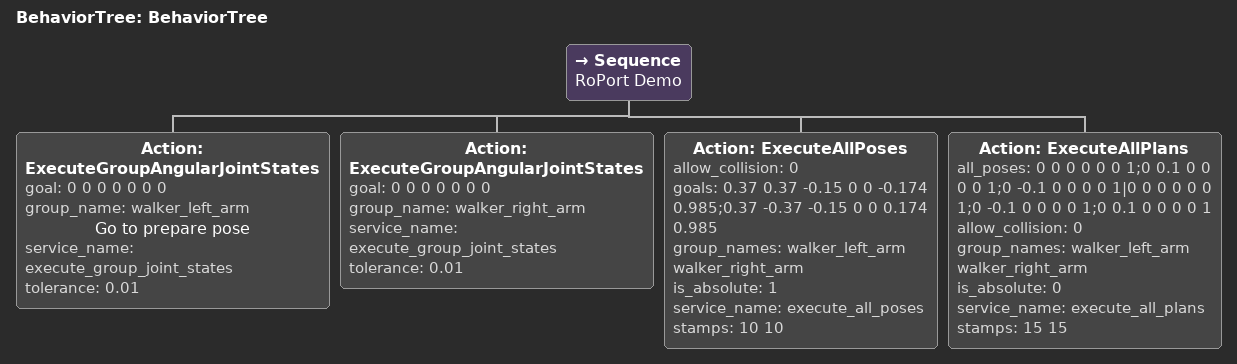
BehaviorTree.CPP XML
<?xml version="1.0"?>
<root main_tree_to_execute="BehaviorTree">
    <BehaviorTree ID="BehaviorTree">
        <Sequence name="RoPort Demo">
            <Action ID="ExecuteGroupAngularJointStates" goal="0 0 0 0 0 0 0" group_name="walker_left_arm" name="Go to prepare pose" service_name="execute_group_joint_states" tolerance="0.01"/>
            <Action ID="ExecuteGroupAngularJointStates" goal="0 0 0 0 0 0 0" group_name="walker_right_arm" service_name="execute_group_joint_states" tolerance="0.01"/>
            <Action ID="ExecuteAllPoses" allow_collision="0" goals="0.37 0.37 -0.15 0 0 -0.174 0.985;0.37 -0.37 -0.15 0 0 0.174 0.985" group_names="walker_left_arm walker_right_arm" is_absolute="1" service_name="execute_all_poses" stamps="10 10"/>
            <Action ID="ExecuteAllPlans" all_poses="0 0 0 0 0 0 1;0 0.1 0 0 0 0 1;0 -0.1 0 0 0 0 1|0 0 0 0 0 0 1;0 -0.1 0 0 0 0 1;0 0.1 0 0 0 0 1" allow_collision="0" group_names="walker_left_arm walker_right_arm" is_absolute="0" service_name="execute_all_plans" stamps="15 15"/>
        </Sequence>
    </BehaviorTree>
</root>
